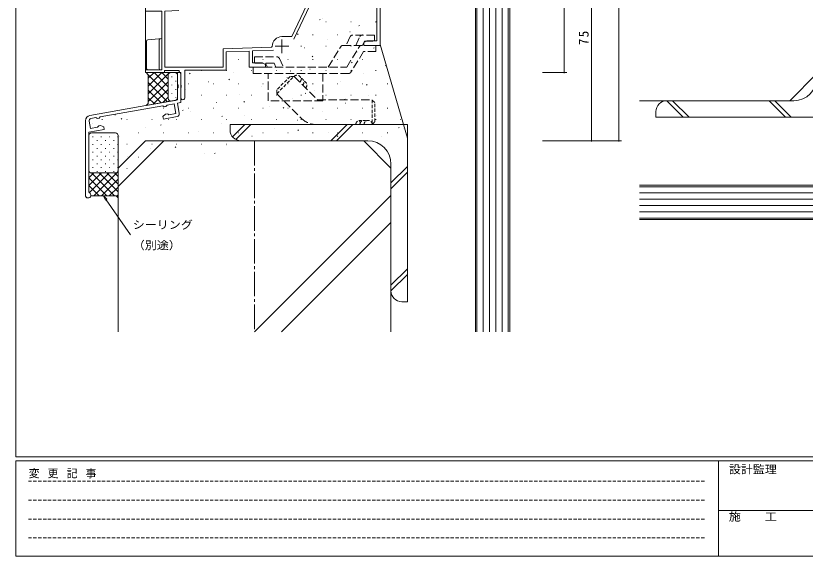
# Model space of a CAD drawing. Units: millimetres on the paper. Extents: x -420 to 373, y -297 to 267.
# Drawn here: x -417.7 to -128.3, y -297 to -98.9 of the extents above; entities that cross this region are included whole.
import ezdxf
from ezdxf.enums import TextEntityAlignment as Align

# ---------------------------------------------------------------- set-up
doc = ezdxf.new("R2010")
doc.units = ezdxf.units.MM
for name, pattern in [('CHAIN2', [12, 9, -1, 1, -1]), ('DASHED1', [1.8, 1.2, -0.6]), ('DASHED3', [4, 3, -1])]:
    doc.linetypes.add(name, pattern=pattern)
for name, color, linetype, lineweight in [('0-1_YKK_ZWAK', 7, 'Continuous', 9), ('0-3_YKK_12', 2, 'Continuous', 9), ('0-4_YSS_K', 3, 'Continuous', 9), ('0-5_YKK_D', 6, 'Continuous', 9), ('0-6_YKK_13', 4, 'Continuous', 9), ('0-7_YKK_11', 7, 'Continuous', 9)]:
    doc.layers.add(name, color=color, linetype=linetype, lineweight=lineweight)
doc.styles.add('ＭＳ ゴシック', font='')
doc.styles.get('ＭＳ ゴシック').set_extended_font_data('MS Gothic')

msp = doc.modelspace()

# ---------------------------------------------------------------- linework, layer by layer
at = {"layer": '0-1_YKK_ZWAK'}
for p, q in [((-417.7, -260.6), (-417.7, 264.4)), ((352.3, -260.6), (-417.7, -260.6)), ((-417.7, -297), (-417.7, -262)), ((314.5, -262), (-417.7, -262)), ((-160.1, -262), (-160.1, -297)), ((-160.1, -280.199), (-31.3, -280.199)), ((-417.7, -297), (314.5, -297))]:
    msp.add_line(p, q, dxfattribs=at)
at = {"layer": '0-1_YKK_ZWAK', "linetype": 'DASHED1'}
for p, q in [((-413.101, -269.512), (-164.909, -269.512)), ((-413.101, -276.441), (-164.909, -276.441)), ((-413.101, -283.37), (-164.909, -283.37)), ((-413.101, -290.298), (-164.909, -290.298))]:
    msp.add_line(p, q, dxfattribs=at)
at = {"layer": '0-3_YKK_12'}
for p, q in [((-284.166, -109.416), (-284.166, -72.816)), ((-370.166, -87.416), (-370.166, -119.716)), ((-370.166, -119.716), (-357.466, -119.716))]:
    msp.add_line(p, q, dxfattribs=at)
at = {"layer": '0-4_YSS_K'}
for p, q in [((-246.366, -90.216), (-246.366, -214.716)), ((-244.066, -90.216), (-244.066, -214.716)), ((-241.766, -90.216), (-241.766, -214.716)), ((-239.466, -90.216), (-239.466, -214.716)), ((-306.37, -100.359), (-306.119, -100.194)), ((-305.388, -99.835), (-305.36, -99.825)), ((-304.041, -101.027), (-303.891, -101.027)), ((-294.921, -101.027), (-294.771, -101.027)), ((-285.801, -101.027), (-285.651, -101.027)), ((-291.962, -102.576), (-291.711, -102.411)), ((-285.86, -101.443), (-285.832, -101.433)), ((-314.437, -105.699), (-314.187, -105.534)), ((-308.886, -105.872), (-308.736, -105.872)), ((-299.766, -105.872), (-299.616, -105.872)), ((-295.221, -104.757), (-295.193, -104.747)), ((-290.646, -105.872), (-290.496, -105.872)), ((-303.45, -107.671), (-303.422, -107.661)), ((-284.166, -109.416), (-274.166, -143.716)), ((-313.161, -109.997), (-313.011, -109.997)), ((-311.821, -110.636), (-311.793, -110.626)), ((-304.041, -109.997), (-303.891, -109.997)), ((-294.921, -109.997), (-294.771, -109.997)), ((-292.293, -112.243), (-292.265, -112.233)), ((-286.547, -110.746), (-286.297, -110.58)), ((-285.801, -109.997), (-285.651, -109.997)), ((-336.246, -114.842), (-336.096, -114.842)), ((-327.126, -114.842), (-326.976, -114.842)), ((-321.181, -113.95), (-321.153, -113.94)), ((-318.006, -114.842), (-317.856, -114.842)), ((-309.023, -113.869), (-308.773, -113.703)), ((-308.886, -114.842), (-308.736, -114.842)), ((-301.653, -115.558), (-301.625, -115.548)), ((-299.766, -114.842), (-299.616, -114.842)), ((-290.646, -114.842), (-290.496, -114.842)), ((-309.883, -118.472), (-309.854, -118.462)), ((-294.615, -116.086), (-294.365, -115.92)), ((-282.126, -117.166), (-282.097, -117.156)), ((-353.975, -120.115), (-353.724, -119.949)), ((-349.641, -118.967), (-349.491, -118.967)), ((-340.521, -118.967), (-340.371, -118.967)), ((-337.781, -119.829), (-337.753, -119.819)), ((-331.401, -118.967), (-331.251, -118.967)), ((-322.281, -118.967), (-322.131, -118.967)), ((-318.253, -121.436), (-318.225, -121.426)), ((-317.091, -119.209), (-316.841, -119.043)), ((-313.161, -118.967), (-313.011, -118.967)), ((-304.041, -118.967), (-303.891, -118.967)), ((-294.921, -118.967), (-294.771, -118.967)), ((-290.355, -120.08), (-290.327, -120.07)), ((-285.801, -118.967), (-285.651, -118.967)), ((-134.031, -130.011), (-124.031, -120.011)), ((-354.486, -123.812), (-354.336, -123.812)), ((-347.142, -123.143), (-347.113, -123.133)), ((-345.366, -123.812), (-345.216, -123.812)), ((-339.567, -122.332), (-339.316, -122.166)), ((-336.246, -123.812), (-336.096, -123.812)), ((-327.126, -123.812), (-326.976, -123.812)), ((-318.006, -123.812), (-317.856, -123.812)), ((-308.886, -123.812), (-308.736, -123.812)), ((-299.766, -123.812), (-299.616, -123.812)), ((-298.726, -123.044), (-298.697, -123.034)), ((-290.646, -123.812), (-290.496, -123.812)), ((-289.2, -124.255), (-288.95, -124.09)), ((-281.526, -123.812), (-281.376, -123.812)), ((-355.371, -126.057), (-355.343, -126.047)), ((-327.614, -124.751), (-327.586, -124.741)), ((-311.676, -127.378), (-311.426, -127.213)), ((-308.086, -126.359), (-308.058, -126.349)), ((-349.641, -127.937), (-349.491, -127.937)), ((-340.521, -127.937), (-340.371, -127.937)), ((-335.843, -127.665), (-335.815, -127.655)), ((-331.401, -127.937), (-331.251, -127.937)), ((-322.281, -127.937), (-322.131, -127.937)), ((-316.315, -129.273), (-316.287, -129.263)), ((-313.161, -127.937), (-313.011, -127.937)), ((-304.041, -127.937), (-303.891, -127.937)), ((-297.268, -129.595), (-297.018, -129.43)), ((-294.921, -127.937), (-294.771, -127.937)), ((-288.558, -127.967), (-288.53, -127.957)), ((-285.801, -127.937), (-285.651, -127.937)), ((-189.031, -130.011), (-134.031, -130.011)), ((-173.044, -136.011), (-179.044, -130.011)), ((-179.031, -130.011), (-132.531, -130.011)), ((-170.921, -136.011), (-176.921, -130.011)), ((-135.567, -136.011), (-141.567, -130.011)), ((-133.444, -136.011), (-139.444, -130.011)), ((-363.606, -132.782), (-363.456, -132.782)), ((-354.486, -132.782), (-354.336, -132.782)), ((-345.366, -132.782), (-345.216, -132.782)), ((-344.214, -130.629), (-344.185, -130.619)), ((-336.246, -132.782), (-336.096, -132.782)), ((-334.152, -130.501), (-333.902, -130.336)), ((-327.126, -132.782), (-326.976, -132.782)), ((-324.686, -132.237), (-324.658, -132.227)), ((-319.744, -132.718), (-319.494, -132.553)), ((-318.006, -132.782), (-317.856, -132.782)), ((-308.886, -132.782), (-308.736, -132.782)), ((-299.766, -132.782), (-299.616, -132.782)), ((-296.788, -130.881), (-296.759, -130.871)), ((-290.646, -132.782), (-290.496, -132.782)), ((-281.526, -132.782), (-281.376, -132.782)), ((-381.331, -135.251), (-381.303, -135.241)), ((-356.628, -133.624), (-356.378, -133.459)), ((-353.574, -133.944), (-353.546, -133.934)), ((-342.22, -135.841), (-341.97, -135.676)), ((-334.046, -135.552), (-334.018, -135.542)), ((-305.158, -133.845), (-305.13, -133.835)), ((-285.63, -135.453), (-285.602, -135.443)), ((-389.702, -138.215), (-389.674, -138.205)), ((-386.121, -136.907), (-385.971, -136.907)), ((-379.104, -136.747), (-378.854, -136.582)), ((-377.001, -136.907), (-376.851, -136.907)), ((-367.881, -136.907), (-367.731, -136.907)), ((-364.696, -138.964), (-364.446, -138.799)), ((-361.803, -136.858), (-361.775, -136.848)), ((-358.761, -136.907), (-358.611, -136.907)), ((-349.641, -136.907), (-349.491, -136.907)), ((-342.276, -138.466), (-342.247, -138.456)), ((-340.521, -136.907), (-340.371, -136.907)), ((-333.706, -138.716), (-338.252, -143.261)), ((-331.583, -138.716), (-337.09, -144.223)), ((-331.401, -136.907), (-331.251, -136.907)), ((-322.281, -136.907), (-322.131, -136.907)), ((-314.519, -137.16), (-314.49, -137.15)), ((-313.161, -136.907), (-313.011, -136.907)), ((-304.041, -136.907), (-303.891, -136.907)), ((-296.23, -138.716), (-302.23, -144.716)), ((-294.107, -138.716), (-300.107, -144.716)), ((-294.991, -138.767), (-294.963, -138.757)), ((-294.921, -136.907), (-294.771, -136.907)), ((-291.854, -137.765), (-291.603, -137.599)), ((-285.801, -136.907), (-285.651, -136.907)), ((-276.681, -136.907), (-276.531, -136.907)), ((-390.966, -141.752), (-390.816, -141.752)), ((-381.846, -141.752), (-381.696, -141.752)), ((-372.726, -141.752), (-372.576, -141.752)), ((-370.174, -139.822), (-370.146, -139.812)), ((-363.606, -141.752), (-363.456, -141.752)), ((-354.486, -141.752), (-354.336, -141.752)), ((-350.646, -141.43), (-350.618, -141.42)), ((-345.366, -141.752), (-345.216, -141.752)), ((-336.246, -141.752), (-336.096, -141.752)), ((-327.126, -141.752), (-326.976, -141.752)), ((-322.748, -140.074), (-322.72, -140.064)), ((-318.006, -141.752), (-317.856, -141.752)), ((-314.329, -140.888), (-314.079, -140.722)), ((-308.886, -141.752), (-308.736, -141.752)), ((-303.22, -141.681), (-303.192, -141.671)), ((-299.766, -141.752), (-299.616, -141.752)), ((-290.646, -141.752), (-290.496, -141.752)), ((-281.526, -141.752), (-281.376, -141.752)), ((-277.446, -139.982), (-277.195, -139.816)), ((-275.463, -140.375), (-275.435, -140.365)), ((-390.966, -142.806), (-390.966, -155.473)), ((-390.966, -144.636), (-390.766, -144.636)), ((-381.166, -141.806), (-389.966, -141.806)), ((-389.551, -143.221), (-389.351, -143.221)), ((-387.936, -144.636), (-387.736, -144.636)), ((-386.521, -143.221), (-386.321, -143.221)), ((-384.906, -144.636), (-384.706, -144.636)), ((-383.491, -143.221), (-383.291, -143.221)), ((-381.876, -144.636), (-381.676, -144.636)), ((-380.461, -143.221), (-380.261, -143.221)), ((-380.166, -155.473), (-380.166, -142.806)), ((-379.535, -143.137), (-379.506, -143.127)), ((-331.119, -143.038), (-331.09, -143.028)), ((-299.921, -143.105), (-299.671, -142.939)), ((-283.692, -143.289), (-283.664, -143.279)), ((-390.966, -147.466), (-390.766, -147.466)), ((-389.551, -146.051), (-389.351, -146.051)), ((-387.936, -147.466), (-387.736, -147.466)), ((-386.521, -146.051), (-386.321, -146.051)), ((-384.906, -147.466), (-384.706, -147.466)), ((-383.491, -146.051), (-383.291, -146.051)), ((-381.876, -147.466), (-381.676, -147.466)), ((-380.461, -146.051), (-380.261, -146.051)), ((-370.166, -144.716), (-380.166, -154.716)), ((-380.166, -161.478), (-363.404, -144.716)), ((-377.001, -145.877), (-376.851, -145.877)), ((-370.166, -144.716), (-290.166, -144.716)), ((-367.881, -145.877), (-367.731, -145.877)), ((-360.007, -144.745), (-359.978, -144.735)), ((-359.281, -147.134), (-359.031, -146.968)), ((-358.761, -145.877), (-358.611, -145.877)), ((-349.641, -145.877), (-349.491, -145.877)), ((-340.521, -145.877), (-340.371, -145.877)), ((-340.479, -146.353), (-340.451, -146.343)), ((-288.666, -144.716), (-335.166, -144.716)), ((-280.166, -154.716), (-290.166, -144.716)), ((-390.966, -150.296), (-390.766, -150.296)), ((-389.551, -148.881), (-389.351, -148.881)), ((-387.936, -150.296), (-387.736, -150.296)), ((-386.521, -148.881), (-386.321, -148.881)), ((-384.906, -150.296), (-384.706, -150.296)), ((-383.491, -148.881), (-383.291, -148.881)), ((-381.876, -150.296), (-381.676, -150.296)), ((-380.461, -148.881), (-380.261, -148.881)), ((-368.236, -147.659), (-368.208, -147.649)), ((-348.708, -149.267), (-348.68, -149.257)), ((-344.873, -149.351), (-344.623, -149.185)), ((-390.966, -153.126), (-390.766, -153.126)), ((-389.551, -151.711), (-389.351, -151.711)), ((-387.936, -153.126), (-387.736, -153.126)), ((-386.521, -151.711), (-386.321, -151.711)), ((-384.906, -153.126), (-384.706, -153.126)), ((-383.491, -151.711), (-383.291, -151.711)), ((-381.876, -153.126), (-381.676, -153.126)), ((-380.461, -151.711), (-380.261, -151.711)), ((-376.607, -150.623), (-376.578, -150.613)), ((-372.726, -150.722), (-372.576, -150.722)), ((-280.166, -199.716), (-280.166, -153.216)), ((-390.966, -163.474), (-390.966, -155.473)), ((-390.842, -155.956), (-390.766, -155.956)), ((-389.551, -154.541), (-389.351, -154.541)), ((-389.103, -164.923), (-380.166, -155.987)), ((-387.936, -155.956), (-387.736, -155.956)), ((-386.521, -154.541), (-386.321, -154.541)), ((-384.906, -155.956), (-384.706, -155.956)), ((-383.491, -154.541), (-383.291, -154.541)), ((-381.876, -155.956), (-381.676, -155.956)), ((-380.461, -154.541), (-380.261, -154.541)), ((-380.166, -214.716), (-380.166, -154.716)), ((-377.001, -154.847), (-376.851, -154.847)), ((-274.166, -154.129), (-280.166, -160.129)), ((-280.166, -214.716), (-280.166, -154.716)), ((-274.166, -156.252), (-280.166, -162.252)), ((-390.966, -161.13), (-386.309, -156.473)), ((-390.966, -158.301), (-389.138, -156.473)), ((-384.345, -164.923), (-390.966, -158.301)), ((-390.765, -163.757), (-383.481, -156.473)), ((-389.966, -156.473), (-381.166, -156.473)), ((-389.966, -156.473), (-381.166, -156.473)), ((-381.516, -164.923), (-389.966, -156.473)), ((-380.166, -163.445), (-387.138, -156.473)), ((-386.274, -164.923), (-380.166, -158.815)), ((-380.166, -160.616), (-384.309, -156.473)), ((-380.166, -157.788), (-381.481, -156.473)), ((-387.173, -164.923), (-390.966, -161.13)), ((-383.446, -164.923), (-380.166, -161.644)), ((-390.002, -164.923), (-390.17, -164.755)), ((-380.767, -165.072), (-380.166, -164.472)), ((-330.166, -214.716), (-280.166, -164.716)), ((-83.531, -163.82), (-189.031, -163.82)), ((-83.531, -166.12), (-189.031, -166.12)), ((-83.531, -168.42), (-189.031, -168.42)), ((-83.531, -170.72), (-189.031, -170.72)), ((-320.267, -214.716), (-280.166, -174.615)), ((-274.166, -191.606), (-280.166, -197.606)), ((-274.166, -193.729), (-280.166, -199.729))]:
    msp.add_line(p, q, dxfattribs=at)
at = {"layer": '0-4_YSS_K', "linetype": 'CHAIN2'}
msp.add_line((-330.166, -144.716), (-330.166, -214.716), dxfattribs=at)
at = {"layer": '0-4_YSS_K'}
for points in [[(-120.031, -71.011), (-118.031, -71.011), (-118.031, -136.011), (-183.031, -136.011), (-183.031, -134.011)], [(-249.166, -214.716), (-249.166, -89.716), (-236.666, -89.716), (-236.666, -214.716)], [(-248.666, -214.716), (-248.666, -90.216), (-237.166, -90.216), (-237.166, -214.716)], [(-339.166, -140.716), (-339.166, -138.716), (-274.166, -138.716), (-274.166, -203.716), (-276.166, -203.716)], [(-380.166, -155.473), (-380.166, -165.673), (-380.916, -164.923), (-390.216, -164.923), (-380.916, -164.923), (-380.166, -165.673)], [(-189.031, -161.02), (-83.031, -161.02), (-83.031, -173.52), (-189.031, -173.52)], [(-189.031, -161.52), (-83.531, -161.52), (-83.531, -173.02), (-189.031, -173.02)]]:
    msp.add_lwpolyline(points, dxfattribs=at)
for centre, radius, start, end in [((-132.531, -121.511), 8.5, 270, 0), ((-179.031, -134.011), 4, 90, 180), ((-335.166, -140.716), 4, 180, 270), ((-389.966, -142.806), 1, 90, 179.99997), ((-381.166, -142.806), 1, 0, 90), ((-288.666, -153.216), 8.5, 0, 90), ((-389.966, -155.473), 1, 179.99997, 270), ((-389.966, -155.473), 1, 179.99997, 270), ((-381.166, -155.473), 1, 270, 0), ((-381.166, -155.473), 1, 270, 0), ((-276.166, -199.716), 4, 180, 270)]:
    msp.add_arc(centre, radius, start, end, dxfattribs=at)
at = {"layer": '0-5_YKK_D'}
for p, q in [((-196.664, -144.716), (-196.664, 155.284)), ((-216.664, -119.716), (-216.664, -69.716)), ((-206.664, -69.716), (-206.664, -144.716)), ((-224.664, -119.716), (-215.664, -119.716)), ((-224.664, -144.716), (-195.664, -144.716)), ((-224.664, -144.716), (-205.664, -144.716)), ((-385.566, -164.923), (-384.363, -166.157)), ((-384.828, -166.48), (-384.363, -166.157)), ((-384.596, -166.319), (-375.617, -179.229))]:
    msp.add_line(p, q, dxfattribs=at)
msp.add_lwpolyline([(-384.828, -166.48), (-385.566, -164.923), (-384.363, -166.157)], close=True, dxfattribs=at)
for centre, start, end in [((-216.664, -119.716), 90, 270), ((-216.664, -119.716), 270, 90), ((-206.664, -144.716), 90, 270), ((-206.664, -144.716), 270, 90), ((-196.664, -144.716), 90, 270), ((-196.664, -144.716), 270, 90)]:
    msp.add_arc(centre, 0.106, start, end, dxfattribs=at)
at = {"layer": '0-6_YKK_13', "linetype": 'DASHED3'}
for p, q in [((-295.091, -106.493), (-296.594, -109.716)), ((-286.186, -105.916), (-294.185, -105.916)), ((-293.09, -109.716), (-291.587, -106.493)), ((-286.186, -108.216), (-286.186, -105.916)), ((-303.202, -117.716), (-298.599, -110.194)), ((-321.096, -114.493), (-319.593, -117.716)), ((-330.686, -120.016), (-330.686, -117.715)), ((-326.186, -116.216), (-325.487, -117.716)), ((-295.687, -120.016), (-330.686, -120.016)), ((-322.05, -127.446), (-313.12, -136.374)), ((-307.464, -138.716), (-287.05, -138.716))]:
    msp.add_line(p, q, dxfattribs=at)
at = {"layer": '0-6_YKK_13'}
for p, q in [((-369.766, -118.216), (-369.766, -108.173)), ((-365.166, -107.762), (-365.166, -118.216)), ((-364.719, -107.265), (-364.7, -107.263)), ((-364.711, -107.264), (-364.166, -107.216)), ((-364.166, -107.216), (-364.166, -108.22)), ((-369.866, -119.716), (-360.866, -119.716)), ((-364.666, -118.716), (-369.266, -118.716)), ((-369.116, -127.451), (-361.381, -119.716)), ((-369.116, -124.623), (-364.209, -119.716)), ((-369.116, -121.794), (-367.038, -119.716)), ((-369.116, -120.466), (-361.866, -127.716)), ((-367.038, -119.716), (-361.866, -124.887)), ((-364.656, -118.716), (-364.666, -118.716)), ((-364.466, -118.716), (-364.666, -118.716)), ((-364.209, -119.716), (-361.866, -122.059)), ((-361.866, -120.716), (-361.866, -129.132)), ((-361.866, -120.716), (-361.866, -129.132)), ((-361.381, -119.716), (-361.288, -119.809)), ((-359.366, -119.716), (-360.866, -119.716)), ((-360.451, -121.131), (-360.451, -121.331)), ((-359.036, -119.772), (-359.036, -119.916)), ((-358.366, -128.903), (-358.366, -120.716)), ((-369.116, -130.28), (-361.866, -123.03)), ((-369.116, -123.294), (-362.053, -130.357)), ((-360.451, -124.161), (-360.451, -124.361)), ((-359.036, -122.746), (-359.036, -122.946)), ((-369.116, -126.123), (-364.456, -130.783)), ((-367.294, -131.285), (-361.866, -125.858)), ((-360.451, -127.191), (-360.451, -127.391)), ((-359.036, -125.776), (-359.036, -125.976)), ((-369.116, -128.951), (-366.859, -131.208)), ((-363.857, -130.677), (-361.866, -128.686)), ((-360.716, -130.12), (-359.215, -129.891)), ((-359.036, -128.806), (-359.036, -129.006)), ((-369.511, -131.385), (-369.262, -131.634))]:
    msp.add_line(p, q, dxfattribs=at)
for points in [[(-369.311, -107.675), (-365.206, -107.309), (-364.719, -107.265)], [(-365.166, -107.806), (-365.166, -107.784), (-365.166, -107.762)], [(-364.166, -118.416), (-364.197, -118.55), (-364.271, -118.644), (-364.364, -118.698), (-364.466, -118.716)], [(-360.716, -130.12), (-369.866, -131.741), (-369.116, -130.991), (-369.116, -120.466), (-369.866, -119.716), (-369.116, -120.466), (-369.116, -130.991), (-369.866, -131.741)]]:
    msp.add_lwpolyline(points, dxfattribs=at)
at = {"layer": '0-6_YKK_13', "linetype": 'DASHED3'}
for points in [[(-330.686, -117.715), (-296.411, -117.716), (-291.469, -109.716)], [(-297.746, -109.716), (-285.686, -109.716), (-285.686, -112.016), (-290.186, -112.016), (-294.836, -119.541)], [(-290.552, -109.716), (-289.852, -108.216), (-286.186, -108.216)], [(-322.352, -117.716), (-323.051, -116.216), (-330.186, -116.215), (-330.186, -113.915), (-322.003, -113.915)], [(-305.187, -120.016), (-305.187, -130.016), (-325.186, -130.016), (-325.186, -120.016)], [(-315.687, -121.082), (-307.05, -129.716), (-287.05, -129.716)]]:
    msp.add_lwpolyline(points, dxfattribs=at)
at = {"layer": '0-6_YKK_13', "linetype": 'DASHED1'}
for points in [[(-322.05, -127.446), (-315.687, -121.082), (-317.101, -121.082), (-322.05, -126.032)], [(-287.05, -129.716), (-287.05, -138.716), (-286.05, -137.716), (-286.05, -130.716)]]:
    msp.add_lwpolyline(points, close=True, dxfattribs=at)
at = {"layer": '0-6_YKK_13', "linetype": 'DASHED3'}
for centre, radius, start, end in [((-294.185, -106.916), 1, 89.99997, 155.0049), ((-290.681, -106.916), 1, 89.99997, 154.99899), ((-297.746, -110.716), 1, 89.99997, 148.53712), ((-322.003, -114.915), 1, 24.99481, 89.99997), ((-295.687, -119.016), 1, 270, 328.2925), ((-307.464, -130.716), 8, 225.00862, 270)]:
    msp.add_arc(centre, radius, start, end, dxfattribs=at)
at = {"layer": '0-6_YKK_13'}
for centre, radius, start, end in [((-369.266, -108.173), 0.5, 95.10216, 180), ((-364.666, -107.762), 0.5, 95.10216, 180), ((-369.266, -118.216), 0.5, 180, 188.2379), ((-369.266, -118.216), 0.5, 188.2379, 268.99998), ((-364.666, -118.216), 0.5, 180, 270), ((-369.266, -118.216), 0.5, 268.99998, 270), ((-360.866, -120.716), 1, 90, 179.99951), ((-360.866, -120.716), 1, 90, 179.99951), ((-359.366, -120.716), 1, 359.99951, 90), ((-360.866, -129.132), 1, 179.99951, 278.67502), ((-360.866, -129.132), 1, 179.99951, 278.67502), ((-359.366, -128.903), 1, 278.67502, 359.99951)]:
    msp.add_arc(centre, radius, start, end, dxfattribs=at)
at = {"layer": '0-6_YKK_13', "linetype": 'DASHED1'}
for centre, start, end in [((-314.626, -122.142), 315.00528, 135.00525), ((-313.565, -123.203), 315.00528, 75.00528), ((-312.505, -124.263), 315.00528, 75.00528), ((-291.55, -138.716), 59.99998, 179.99998), ((-290.05, -138.716), 59.99998, 179.99998), ((-288.55, -138.716), 0.00002, 179.99998)]:
    msp.add_arc(centre, 1.5, start, end, dxfattribs=at)
at = {"layer": '0-7_YKK_11'}
for p, q in [((-320.166, -107.516), (-320.166, -112.516)), ((-322.666, -110.016), (-317.666, -110.016)), ((-358.366, -129.713), (-390.514, -135.382)), ((-392.166, -137.351), (-392.166, -164.673))]:
    msp.add_line(p, q, dxfattribs=at)
for points in [[(-307.566, -73.416), (-307.566, -87.716), (-302.566, -87.716), (-299.366, -87.548), (-299.366, -85.116), (-297.766, -85.116), (-297.766, -85.816), (-298.566, -85.816), (-298.566, -87.506), (-285.066, -86.799), (-285.066, -84.616), (-285.942, -84.616), (-286.103, -84.228), (-285.066, -83.192), (-285.066, -72.516), (-284.166, -72.516), (-284.166, -109.716), (-290.166, -109.716), (-290.166, -108.716), (-289.075, -108.086), (-285.366, -108.086), (-285.366, -87.916), (-291.532, -88.239)], [(-357.166, -129.016), (-357.166, -125.174), (-357.046, -124.991), (-357.046, -124.441), (-357.166, -124.258), (-357.166, -120.016), (-357.466, -119.716), (-357.766, -119.416), (-357.766, -118.916), (-363.166, -118.916), (-363.166, -119.716), (-370.166, -119.716), (-370.166, -118.716), (-364.166, -118.716), (-364.166, -97.216), (-370.166, -97.216), (-370.166, -87.416)], [(-320.166, -106.516), (-316.514, -106.516), (-308.866, -90.116), (-308.866, -89.316), (-320.066, -89.316), (-320.066, -90.829)], [(-298.483, -88.603), (-302.429, -88.81), (-302.64, -88.913), (-302.866, -89.016), (-304.566, -89.016), (-304.566, -92.016), (-305.366, -92.016), (-305.366, -89.016), (-307.766, -89.016), (-307.766, -90.36), (-315.732, -107.443)], [(-357.911, -96.937), (-363.066, -97.207), (-363.066, -117.716), (-341.666, -117.716), (-341.666, -111.016), (-323.955, -110.397), (-323.665, -110.091)], [(-323.204, -111.472), (-330.966, -111.743), (-330.966, -116.086), (-327.257, -116.086), (-326.166, -116.716), (-326.166, -117.716), (-332.166, -117.716), (-332.166, -111.785), (-340.566, -112.078), (-340.566, -118.816), (-355.766, -118.816), (-355.766, -129.016)], [(-357.773, -134.686), (-358.433, -130.944), (-357.166, -130.72), (-357.166, -119.713), (-358.366, -119.713), (-358.366, -124.042), (-358.223, -124.234), (-358.223, -125.192), (-358.366, -125.384), (-358.366, -129.713)], [(-390.144, -136.535), (-388.353, -136.219), (-388.027, -136.39), (-387.702, -136.561), (-387.137, -136.462), (-386.772, -135.94), (-363.775, -131.885), (-363.254, -132.25), (-362.688, -132.151), (-362.441, -131.879), (-362.194, -131.607), (-359.615, -131.152), (-358.99, -134.697), (-361.569, -135.152), (-361.894, -134.981), (-362.219, -134.81), (-362.785, -134.909), (-363.781, -135.745), (-363.607, -136.73), (-358.584, -135.844)], [(-390.782, -163.75), (-390.966, -163.473), (-390.966, -141.554), (-385.273, -140.55), (-385.446, -139.565), (-386.668, -139.121), (-387.233, -139.22), (-387.48, -139.492), (-387.727, -139.764), (-390.307, -140.219), (-390.793, -137.462)]]:
    msp.add_lwpolyline(points, dxfattribs=at)
for centre, radius, start, end in [((-320.166, -110.016), 3.5, 90, 181.23178), ((-356.466, -129.016), 0.7, 179.99998, 0), ((-390.166, -137.351), 2, 100.00024, 180), ((-358.758, -134.859), 1, 279.99989, 9.99976), ((-390.005, -137.323), 0.8, 100.00076, 189.99988), ((-391.166, -164.673), 1, 179.99995, 67.38107)]:
    msp.add_arc(centre, radius, start, end, dxfattribs=at)

# ---------------------------------------------------------------- texts
at = {"layer": '0-1_YKK_ZWAK', "style": 'ＭＳ ゴシック', "width": 1.1}
for s, p in [('設計監理', (-156.331, -267.533)), ('施\u3000\u3000工', (-156.331, -284.854))]:
    msp.add_text(s, height=2.933, dxfattribs=at).set_placement(p, align=Align.BOTTOM_LEFT)
at = {"layer": '0-1_YKK_ZWAK', "insert": (-412.986, -268.447), "char_height": 2.933, "attachment_point": 7, "style": 'ＭＳ ゴシック'}
msp.add_mtext('\\T1.16;変\\~更\\~記\\~事', dxfattribs=at)
at = {"layer": '0-5_YKK_D', "color": 7, "style": 'ＭＳ ゴシック', "width": 1.1}
for s, p in [('シーリング', (-374.817, -177.864)), ('（別途）', (-374.817, -185.364))]:
    msp.add_text(s, height=2.933, dxfattribs=at).set_placement(p, align=Align.BOTTOM_LEFT)
at = {"layer": '0-5_YKK_D', "color": 3, "insert": (-207.664, -109.616), "char_height": 3.666, "attachment_point": 7, "rotation": 90, "style": 'ＭＳ ゴシック'}
msp.add_mtext('\\T1.21;\\W0.95;75', dxfattribs=at)

doc.saveas('drawing.dxf')
